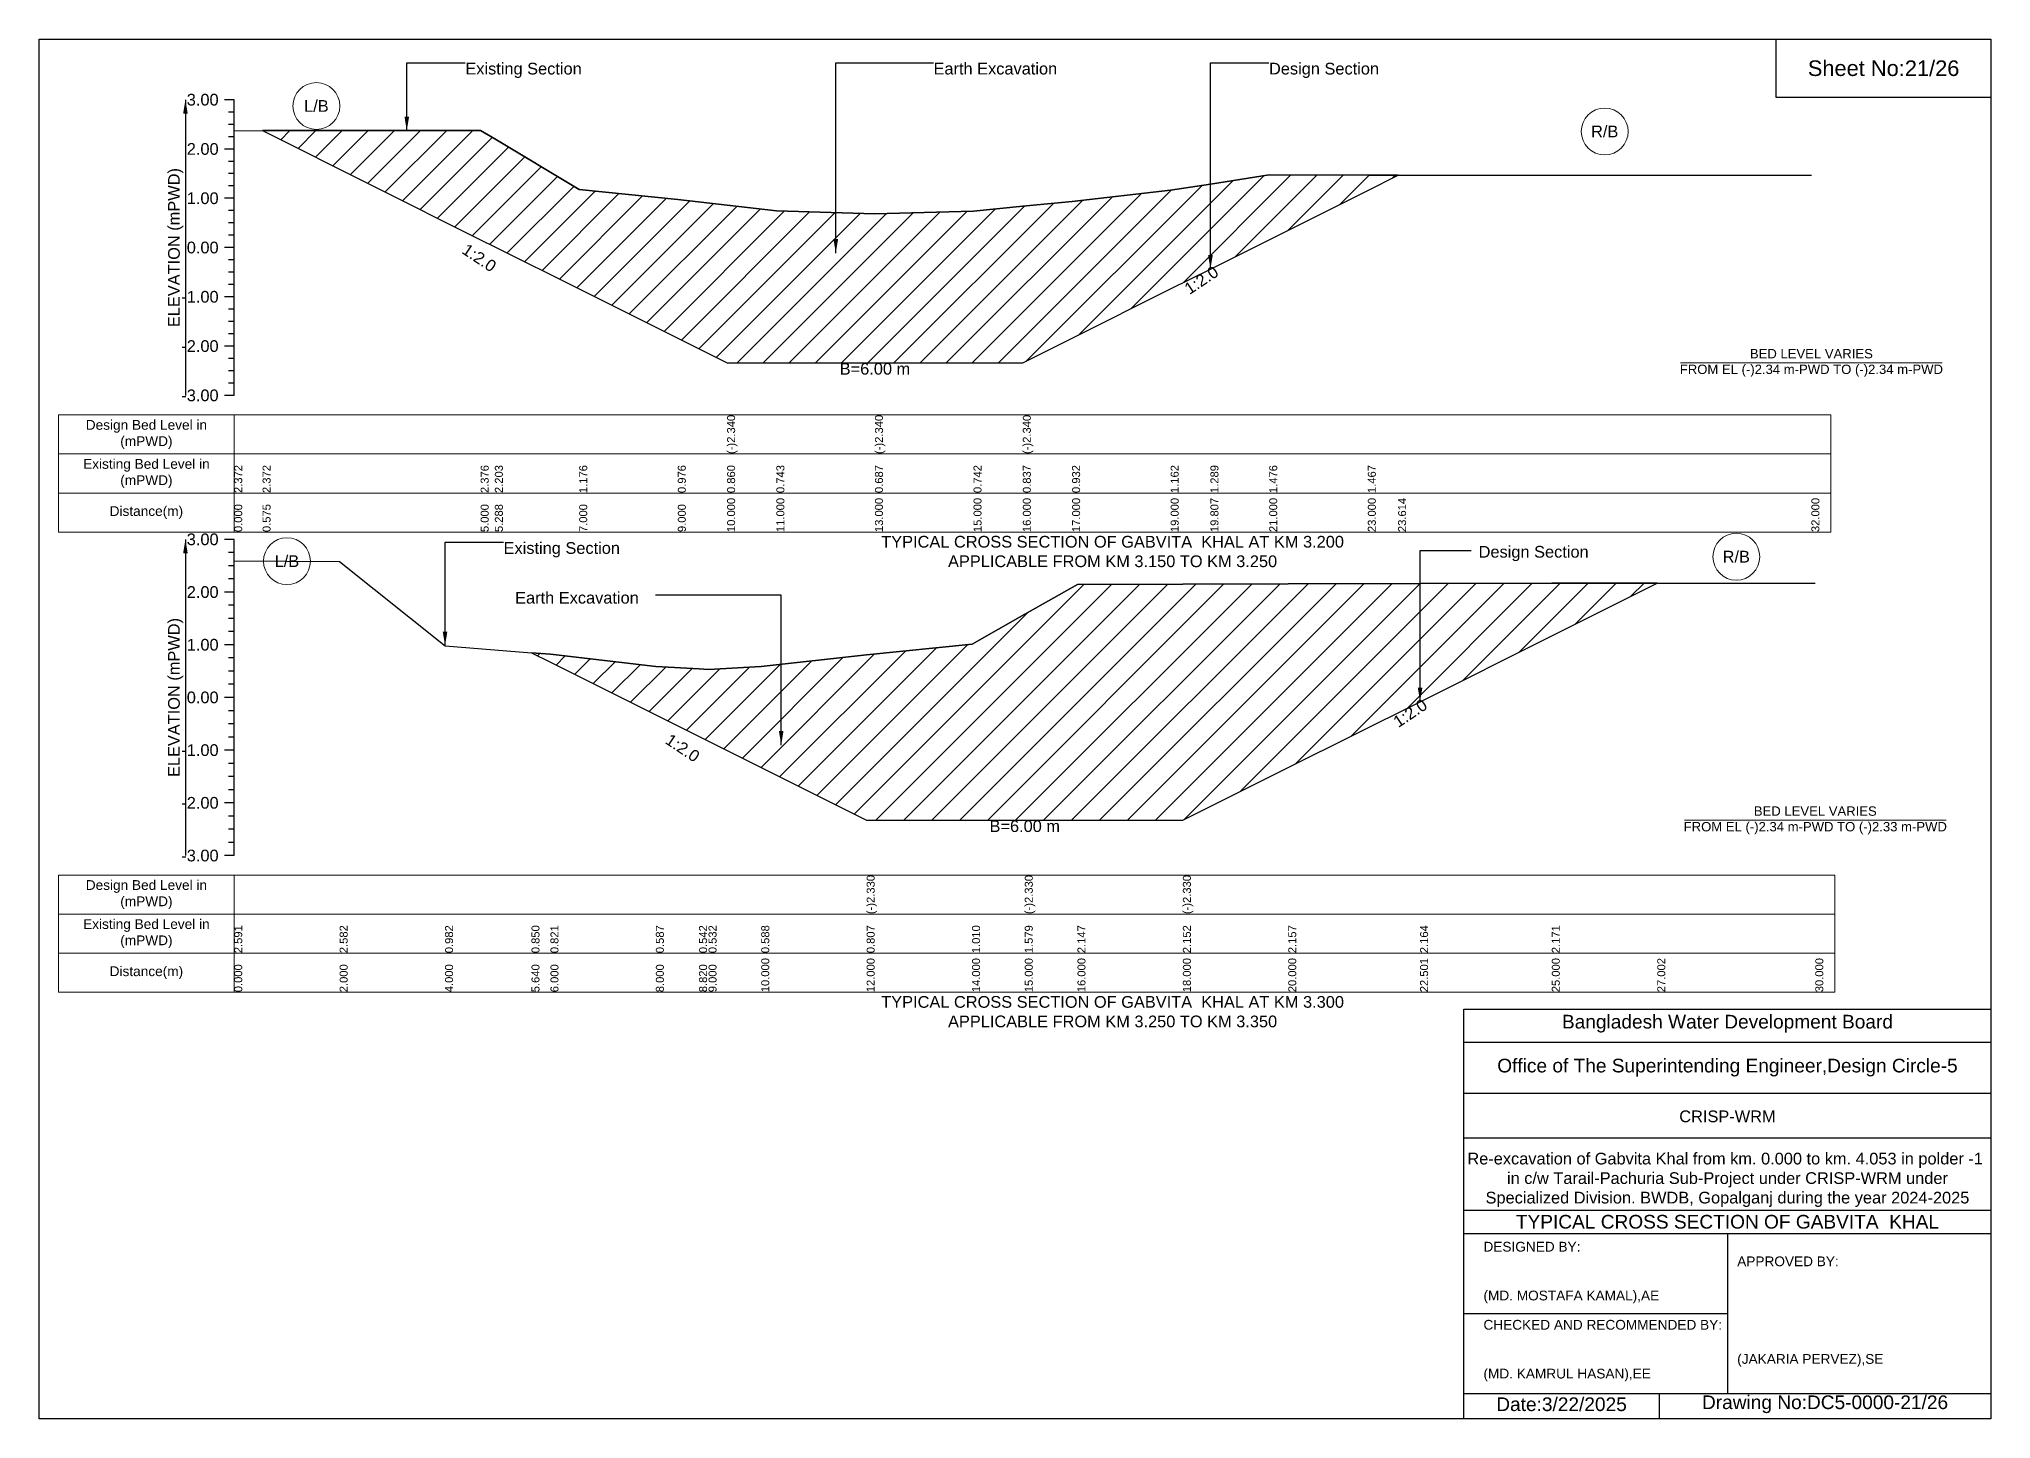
# Model space of a CAD drawing. Header units: feet. Extents: x 91000 to 358000, y -12982 to 34.
# Drawn here: x 300000 to 308000, y -5656 to 0 of the extents above; entities that cross this region are included whole.
import ezdxf

# ---------------------------------------------------------------- set-up
doc = ezdxf.new("R2010")
doc.units = ezdxf.units.FT
doc.header["$LTSCALE"] = 7
doc.header["$MEASUREMENT"] = 0
for name, color, linetype, lineweight in [('Cross section Data Border', 7, 'Continuous', 9), ('Cross Section Labels', 7, 'Continuous', 9), ('Existing_Bed_Level for Xsection', 7, 'Continuous', 25)]:
    doc.layers.add(name, color=color, linetype=linetype, lineweight=lineweight)
doc.styles.get("Standard").update_dxf_attribs({"font": 'arial.ttf'})
doc.dimstyles.get("Standard").update_dxf_attribs({"dimtxt": 0.18, "dimasz": 0.18, "dimexe": 0.18, "dimexo": 0.0625, "dimgap": 0.09, "dimtad": 0, "dimtih": 1, "dimtoh": 1, "dimdec": 4, "dimzin": 0, "dimdsep": 46, "dimtxsty": 'Standard', "dimcen": 0.09, "dimadec": 0, "dimazin": 0, "dimtfac": 1, "dimtdec": 4, "dimtofl": 0, "dimtmove": 0, "dimatfit": 3, "dimfxl": 1, "dimtolj": 1, "dimtzin": 0, "dimarcsym": 0})

msp = doc.modelspace()

# ---------------------------------------------------------------- hatches: boundary and pattern name
at = {"layer": 'Existing_Bed_Level for Xsection'}
h = msp.add_hatch(dxfattribs=at)
h.set_pattern_fill('ANSI31', color=256, scale=606, style=0)
h.set_pattern_definition([(45, (0, 480), (-53.563339, 53.563339), [])])
h.paths.add_polyline_path([(300916.2, -375.5), (301810, -822.5), (301868.1, -851.5), (302214, -1024.5), (302618, -1226.5), (302820, -1327.5), (303022, -1327.5), (303426, -1327.5), (303830, -1327.5), (304032, -1327.5), (304234, -1226.5), (304638, -1024.5), (304801, -942.9), (305042, -822.5), (305446, -620.5), (305570, -558.4), (305446, -558.4), (305042, -556.6), (304801, -594.5), (304638, -620), (304234, -666.5), (304032, -685.7), (303830, -704.9), (303426, -716), (303022, -704.7), (302820, -681.2), (302618, -657.6), (302214, -617.2), (301868.1, -409.7), (301810, -374.8)])
h = msp.add_hatch(dxfattribs=at)
h.set_pattern_fill('ANSI31', color=256, scale=648, style=0)
h.set_pattern_definition([(45, (0, 480), (-57.27565, 57.27565), [])])
h.paths.add_polyline_path([(302018.3, -2515.3), (302096, -2554.2), (302528, -2770.2), (302705.1, -2858.8), (302744, -2878.2), (302960, -2986.2), (303392, -3202.2), (303824, -3202.2), (304040, -3202.2), (304256, -3202.2), (304688, -3202.2), (305120, -2986.2), (305660.2, -2716.1), (306200, -2446.2), (306632.4, -2230), (306200, -2230), (305660.2, -2231.5), (305120, -2233), (304688, -2234.1), (304256, -2235.2), (304040, -2358), (303824, -2480.8), (303392, -2524.6), (302960, -2571.9), (302744, -2584), (302705.1, -2581.9), (302528, -2572.1), (302096, -2521.6)])

# ---------------------------------------------------------------- linework, layer by layer
for points in [[(300000, 0), (308000, 0), (308000, -5656), (300000, -5656)], [(307120, 0), (308000, 0), (308000, -240), (307120, -240)]]:
    msp.add_lwpolyline(points, close=True)
for points in [[(305840, -5656), (305840, -3976), (308000, -3976)], [(305840, -4112), (308000, -4112)], [(305840, -4320), (308000, -4320)], [(305840, -4504), (308000, -4504)], [(305840, -4800), (308000, -4800)], [(305840, -4896), (308000, -4896)], [(306920, -4896), (306920, -5552)], [(305840, -5224), (306920, -5224)], [(305840, -5552), (308000, -5552)], [(306640, -5552), (306640, -5656)]]:
    msp.add_lwpolyline(points)
at = {"layer": 'Cross section Data Border'}
for points in [[(300080, -1540.8), (307344, -1540.8), (307344, -2020.8), (300080, -2020.8)], [(300080, -3426.9), (307360, -3426.9), (307360, -3906.9), (300080, -3906.9)]]:
    msp.add_lwpolyline(points, close=True, dxfattribs=at)
for points in [[(300800, -1540.8), (300800, -2020.8)], [(300080, -1700.8), (307344, -1700.8)], [(300080, -1860.8), (307344, -1860.8)], [(300800, -3426.9), (300800, -3906.9)], [(300080, -3586.9), (307360, -3586.9)], [(300080, -3746.9), (307360, -3746.9)]]:
    msp.add_lwpolyline(points, dxfattribs=at)
at = {"layer": 'Cross Section Labels'}
for points in [[(306728.2, -1327.5), (307799.8, -1327.5)], [(306744.2, -3202.2), (307815.8, -3202.2)]]:
    msp.add_lwpolyline(points, dxfattribs=at)
for centre in [(301136.8, -274.6), (306417, -379), (301016, -2140.2), (306956.2, -2122)]:
    msp.add_circle(centre, 96, dxfattribs=at)
at = {"layer": 'Existing_Bed_Level for Xsection'}
for points in [[(300800, -248.8), (300760, -248.8)], [(300800, -299.3), (300776, -299.3)], [(300800, -1460.8), (300800, -1258.8), (300800, -1056.8), (300800, -854.8), (300800, -652.8), (300800, -450.8), (300800, -248.8)], [(300800, -349.8), (300776, -349.8)], [(300800, -375.6), (300916.2, -375.5), (301810, -374.8), (301868.1, -409.7), (302214, -617.2), (302618, -657.6), (302820, -681.2), (302820, -681.2), (303022, -704.7), (303426, -716), (303426, -716), (303830, -704.9), (304032, -685.7), (304032, -685.7), (304234, -666.5), (304638, -620), (304801, -594.5), (305042, -556.6), (305446, -558.4), (305570, -558.4), (307264, -558.4)], [(300800, -450.8), (300760, -450.8)], [(300800, -400.3), (300776, -400.3)], [(300800, -501.3), (300776, -501.3)], [(300800, -551.8), (300776, -551.8)], [(300800, -602.3), (300776, -602.3)], [(300800, -652.8), (300760, -652.8)], [(300800, -703.3), (300776, -703.3)], [(300800, -753.8), (300776, -753.8)], [(300800, -854.8), (300760, -854.8)], [(300800, -804.3), (300776, -804.3)], [(300800, -905.3), (300776, -905.3)], [(300800, -955.8), (300776, -955.8)], [(300800, -1006.3), (300776, -1006.3)], [(300800, -1056.8), (300760, -1056.8)], [(300800, -1107.3), (300776, -1107.3)], [(300800, -1157.8), (300776, -1157.8)], [(300800, -1258.8), (300760, -1258.8)], [(300800, -1208.3), (300776, -1208.3)], [(300800, -1309.3), (300776, -1309.3)], [(300800, -1359.8), (300776, -1359.8)], [(300800, -1410.3), (300776, -1410.3)], [(300800, -1460.8), (300760, -1460.8)], [(300800, -2050.9), (300760, -2050.9)], [(300800, -3346.9), (300800, -3130.9), (300800, -2914.9), (300800, -2698.9), (300800, -2482.9), (300800, -2266.9), (300800, -2050.9)], [(300800, -2104.9), (300776, -2104.9)], [(300800, -2158.9), (300776, -2158.9)], [(300800, -2139.3), (301232, -2141.2), (301664, -2486.8), (302018.3, -2515.3), (302096, -2521.6), (302528, -2572.1), (302705.1, -2581.9), (302744, -2584), (302960, -2571.9), (303392, -2524.6), (303392, -2524.6), (303824, -2480.8), (304040, -2358), (304040, -2358), (304256, -2235.2), (304688, -2234.1), (304688, -2234.1), (305120, -2233), (305660.2, -2231.5), (306200, -2230), (306632.4, -2230), (307280, -2230)], [(300800, -2212.9), (300776, -2212.9)], [(300800, -2266.9), (300760, -2266.9)], [(300800, -2320.9), (300776, -2320.9)], [(300800, -2374.9), (300776, -2374.9)], [(300800, -2428.9), (300776, -2428.9)], [(300800, -2482.9), (300760, -2482.9)], [(300800, -2536.9), (300776, -2536.9)], [(300800, -2590.9), (300776, -2590.9)], [(300800, -2698.9), (300760, -2698.9)], [(300800, -2644.9), (300776, -2644.9)], [(300800, -2752.9), (300776, -2752.9)], [(300800, -2806.9), (300776, -2806.9)], [(300800, -2860.9), (300776, -2860.9)], [(300800, -2914.9), (300760, -2914.9)], [(300800, -2968.9), (300776, -2968.9)], [(300800, -3022.9), (300776, -3022.9)], [(300800, -3076.9), (300776, -3076.9)], [(300800, -3130.9), (300760, -3130.9)], [(300800, -3184.9), (300776, -3184.9)], [(300800, -3238.9), (300776, -3238.9)], [(300800, -3346.9), (300760, -3346.9)], [(300800, -3292.9), (300776, -3292.9)]]:
    msp.add_lwpolyline(points, dxfattribs=at)
for points in [[(300916.2, -375.5), (301810, -822.5), (301868.1, -851.5), (302214, -1024.5), (302618, -1226.5), (302820, -1327.5), (302820, -1327.5), (303022, -1327.5), (303426, -1327.5), (303426, -1327.5), (303830, -1327.5), (304032, -1327.5), (304032, -1327.5), (304234, -1226.5), (304638, -1024.5), (304801, -942.9), (305042, -822.5), (305446, -620.5), (305570, -558.4), (305446, -558.4), (305042, -556.6), (304801, -594.5), (304638, -620), (304234, -666.5), (304032, -685.7), (304032, -685.7), (303830, -704.9), (303426, -716), (303426, -716), (303022, -704.7), (302820, -681.2), (302820, -681.2), (302618, -657.6), (302214, -617.2), (301868.1, -409.7), (301810, -374.8)], [(302018.3, -2515.3), (302096, -2554.2), (302528, -2770.2), (302705.1, -2858.8), (302744, -2878.2), (302960, -2986.2), (303392, -3202.2), (303392, -3202.2), (303824, -3202.2), (304040, -3202.2), (304040, -3202.2), (304256, -3202.2), (304688, -3202.2), (304688, -3202.2), (305120, -2986.2), (305660.2, -2716.1), (306200, -2446.2), (306632.4, -2230), (306632.4, -2230), (306632.4, -2230), (306200, -2230), (305660.2, -2231.5), (305120, -2233), (304688, -2234.1), (304688, -2234.1), (304256, -2235.2), (304040, -2358), (304040, -2358), (303824, -2480.8), (303392, -2524.6), (303392, -2524.6), (302960, -2571.9), (302744, -2584), (302705.1, -2581.9), (302528, -2572.1), (302096, -2521.6)]]:
    msp.add_lwpolyline(points, close=True, dxfattribs=at)

# ---------------------------------------------------------------- texts
at = {"attachment_point": 5}
for s, insert, char_height in [('Sheet No:21/26', (307560, -120), 64), ('Bangladesh Water Development Board', (306920, -4036), 56), ('Office of The Superintending Engineer,Design Circle-5', (306920, -4216), 56)]:
    msp.add_mtext(s, dxfattribs=dict(at, insert=insert, char_height=char_height))
for s, insert, char_height, width, attachment_point in [('CRISP-WRM', (306920, -4416), 48, 2240, 5), ('Re-excavation of Gabvita Khal from km. 0.000 to km. 4.053 in polder -1  in c/w Tarail-Pachuria Sub-Project under CRISP-WRM under Specialized Division. BWDB, Gopalganj during the year 2024-2025', (306920, -4676), 48, 2160, 5), ('TYPICAL CROSS SECTION OF GABVITA  KHAL', (306920, -4848), 56, 2240, 5), ('DESIGNED BY:^J^J^J(MD. MOSTAFA KAMAL),AE', (305920, -5056), 40, 1120, 4), ('APPROVED BY:^J^J^J^J^J^J(JAKARIA PERVEZ),SE', (306960, -5216), 40, 1120, 4), ('CHECKED AND RECOMMENDED BY:^J^J^J(MD. KAMRUL HASAN),EE', (305920, -5376), 40, 1120, 4), ('Date:3/22/2025 ', (306240, -5596), 56, 1120, 5), ('Drawing No:DC5-0000-21/26', (307320, -5596), 56, 1760, 5)]:
    msp.add_mtext(s, dxfattribs=dict(insert=insert, char_height=char_height, width=width, attachment_point=attachment_point))
at = {"layer": 'Cross section Data Border', "char_height": 40, "width": 640, "attachment_point": 5}
for s, insert in [('Design Bed Level in (mPWD)', (300440, -1620.8)), ('Existing Bed Level in (mPWD)', (300440, -1780.8)), ('Distance(m)', (300440, -1940.8)), ('Design Bed Level in (mPWD)', (300440, -3506.9)), ('Existing Bed Level in (mPWD)', (300440, -3666.9)), ('Distance(m)', (300440, -3826.9))]:
    msp.add_mtext(s, dxfattribs=dict(at, insert=insert))
at = {"layer": 'Cross Section Labels'}
for s, insert, char_height, attachment_point in [('Existing Section', (301747.2, -97.3), 48, 1), ('Earth Excavation', (303666, -97.3), 48, 1), ('Design Section', (305041, -97.3), 48, 1), ('L/B', (301136.8, -274.6), 48, 5), ('R/B', (306417, -379), 48, 5), ('BED LEVEL VARIES ^JFROM EL (-)2.34 m-PWD TO (-)2.34 m-PWD', (307264, -1327.5), 38.4, 5), ('B=6.00 m', (303426, -1327.5), 48, 2), ('Existing Section', (301904, -2062.2), 48, 1), ('TYPICAL CROSS SECTION OF GABVITA  KHAL AT KM 3.200^JAPPLICABLE FROM KM 3.150 TO KM 3.250', (304400, -2100.8), 48, 5), ('Design Section', (305900.2, -2077.6), 48, 1), ('L/B', (301016, -2140.2), 48, 5), ('R/B', (306956.2, -2122), 48, 5), ('Earth Excavation', (302458.1, -2266), 48, 3), ('BED LEVEL VARIES ^JFROM EL (-)2.34 m-PWD TO (-)2.33 m-PWD', (307280, -3202.2), 38.4, 5), ('B=6.00 m', (304040, -3202.2), 48, 2), ('TYPICAL CROSS SECTION OF GABVITA  KHAL AT KM 3.300^JAPPLICABLE FROM KM 3.250 TO KM 3.350', (304400, -3986.9), 48, 5)]:
    msp.add_mtext(s, dxfattribs=dict(at, insert=insert, char_height=char_height, attachment_point=attachment_point))
at = {"layer": 'Cross Section Labels', "char_height": 48, "attachment_point": 2}
for insert, rotation in [((301817.6, -876.7), 326.30993), ((304750.5, -968.2), 33.69007), ((305606.2, -2743.1), 33.69007), ((302651.1, -2885.8), 326.30993)]:
    msp.add_mtext('1:2.0', dxfattribs=dict(at, insert=insert, rotation=rotation))
at = {"layer": 'Existing_Bed_Level for Xsection', "char_height": 48, "attachment_point": 6}
for s, insert in [('3.00', (300736, -248.8)), ('2.00', (300736, -450.8)), ('1.00', (300736, -652.8)), ('0.00', (300736, -854.8)), ('-1.00', (300736, -1056.8)), ('-2.00', (300736, -1258.8)), ('-3.00', (300736, -1460.8)), ('3.00', (300736, -2050.9)), ('2.00', (300736, -2266.9)), ('1.00', (300736, -2482.9)), ('0.00', (300736, -2698.9)), ('-1.00', (300736, -2914.9)), ('-2.00', (300736, -3130.9)), ('-3.00', (300736, -3346.9))]:
    msp.add_mtext(s, dxfattribs=dict(at, insert=insert))
at = {"layer": 'Existing_Bed_Level for Xsection', "rotation": 90}
for s, insert, char_height, attachment_point in [('ELEVATION (mPWD)', (300560, -854.8), 48, 5), ('(-)2.340', (302820, -1700.8), 32.8, 1), ('(-)2.340', (303426, -1700.8), 32.8, 1), ('(-)2.340', (304032, -1700.8), 32.8, 1), ('2.372', (300800, -1860.8), 32.8, 1), ('2.372', (300916.2, -1860.8), 32.8, 1), ('2.376', (301810, -1860.8), 32.8, 1), ('2.203', (301868.1, -1860.8), 32.8, 1), ('1.176', (302214, -1860.8), 32.8, 1), ('0.976', (302618, -1860.8), 32.8, 1), ('0.860', (302820, -1860.8), 32.8, 1), ('0.743', (303022, -1860.8), 32.8, 1), ('0.687', (303426, -1860.8), 32.8, 1), ('0.742', (303830, -1860.8), 32.8, 1), ('0.837', (304032, -1860.8), 32.8, 1), ('0.932', (304234, -1860.8), 32.8, 1), ('1.162', (304638, -1860.8), 32.8, 1), ('1.289', (304801, -1860.8), 32.8, 1), ('1.476', (305042, -1860.8), 32.8, 1), ('1.467', (305446, -1860.8), 32.8, 1), ('0.000', (300800, -2020.8), 32.8, 1), ('0.575', (300916.2, -2020.8), 32.8, 1), ('5.000', (301810, -2020.8), 32.8, 1), ('5.288', (301868.1, -2020.8), 32.8, 1), ('7.000', (302214, -2020.8), 32.8, 1), ('9.000', (302618, -2020.8), 32.8, 1), ('10.000', (302820, -2020.8), 32.8, 1), ('11.000', (303022, -2020.8), 32.8, 1), ('13.000', (303426, -2020.8), 32.8, 1), ('15.000', (303830, -2020.8), 32.8, 1), ('16.000', (304032, -2020.8), 32.8, 1), ('17.000', (304234, -2020.8), 32.8, 1), ('19.000', (304638, -2020.8), 32.8, 1), ('19.807', (304801, -2020.8), 32.8, 1), ('21.000', (305042, -2020.8), 32.8, 1), ('23.000', (305446, -2020.8), 32.8, 1), ('23.614', (305570, -2020.8), 32.8, 1), ('32.000', (307264, -2020.8), 32.8, 1), ('ELEVATION (mPWD)', (300560, -2698.9), 48, 5), ('(-)2.330', (303392, -3586.9), 32.8, 1), ('(-)2.330', (304040, -3586.9), 32.8, 1), ('(-)2.330', (304688, -3586.9), 32.8, 1), ('2.591', (300800, -3746.9), 32.8, 1), ('2.582', (301232, -3746.9), 32.8, 1), ('0.982', (301664, -3746.9), 32.8, 1), ('0.850', (302018.3, -3746.9), 32.8, 1), ('0.821', (302096, -3746.9), 32.8, 1), ('0.587', (302528, -3746.9), 32.8, 1), ('0.542', (302705.1, -3746.9), 32.8, 1), ('0.532', (302744, -3746.9), 32.8, 1), ('0.588', (302960, -3746.9), 32.8, 1), ('0.807', (303392, -3746.9), 32.8, 1), ('1.010', (303824, -3746.9), 32.8, 1), ('1.579', (304040, -3746.9), 32.8, 1), ('2.147', (304256, -3746.9), 32.8, 1), ('2.152', (304688, -3746.9), 32.8, 1), ('2.157', (305120, -3746.9), 32.8, 1), ('2.164', (305660.2, -3746.9), 32.8, 1), ('2.171', (306200, -3746.9), 32.8, 1), ('0.000', (300800, -3906.9), 32.8, 1), ('2.000', (301232, -3906.9), 32.8, 1), ('4.000', (301664, -3906.9), 32.8, 1), ('5.640', (302018.3, -3906.9), 32.8, 1), ('6.000', (302096, -3906.9), 32.8, 1), ('8.000', (302528, -3906.9), 32.8, 1), ('8.820', (302705.1, -3906.9), 32.8, 1), ('9.000', (302744, -3906.9), 32.8, 1), ('10.000', (302960, -3906.9), 32.8, 1), ('12.000', (303392, -3906.9), 32.8, 1), ('14.000', (303824, -3906.9), 32.8, 1), ('15.000', (304040, -3906.9), 32.8, 1), ('16.000', (304256, -3906.9), 32.8, 1), ('18.000', (304688, -3906.9), 32.8, 1), ('20.000', (305120, -3906.9), 32.8, 1), ('22.501', (305660.2, -3906.9), 32.8, 1), ('25.000', (306200, -3906.9), 32.8, 1), ('27.002', (306632.4, -3906.9), 32.8, 1), ('30.000', (307280, -3906.9), 32.8, 1)]:
    msp.add_mtext(s, dxfattribs=dict(at, insert=insert, char_height=char_height, attachment_point=attachment_point))

# ---------------------------------------------------------------- leaders
at = {"layer": 'Cross Section Labels', "annotation_type": 0, "has_hookline": 1}
for points, hookline_direction, text_width in [([(301507.2, -375.6), (301507.2, -97.3), (301747.1, -97.3)], 0, 467.2), ([(303265.5, -877.5), (303265.5, -97.3), (303665.9, -97.3)], 0, 497), ([(304801, -942.9), (304801, -97.3), (305040.9, -97.3)], 0, 441.2), ([(301664, -2486.8), (301664, -2062.2), (301903.9, -2062.2)], 0, 467.2), ([(305660.2, -2716.1), (305660.2, -2096.3), (305869.5, -2096.3)], 0, 441.2), ([(303041.8, -2893.6), (303041.8, -2278.8), (302526.6, -2278.8)], 1, 497)]:
    msp.add_leader(points, dimstyle='Standard', override={"dimasz": 57.6}, dxfattribs=dict(at, hookline_direction=hookline_direction, text_width=text_width))
at = {"layer": 'Existing_Bed_Level for Xsection'}
for points in [[(300600, -248.8), (300600, -1460.8)], [(300600, -2050.9), (300600, -3346.9)]]:
    msp.add_leader(points, dimstyle='Standard', override={"dimasz": 57.6}, dxfattribs=at)

doc.saveas('drawing.dxf')
